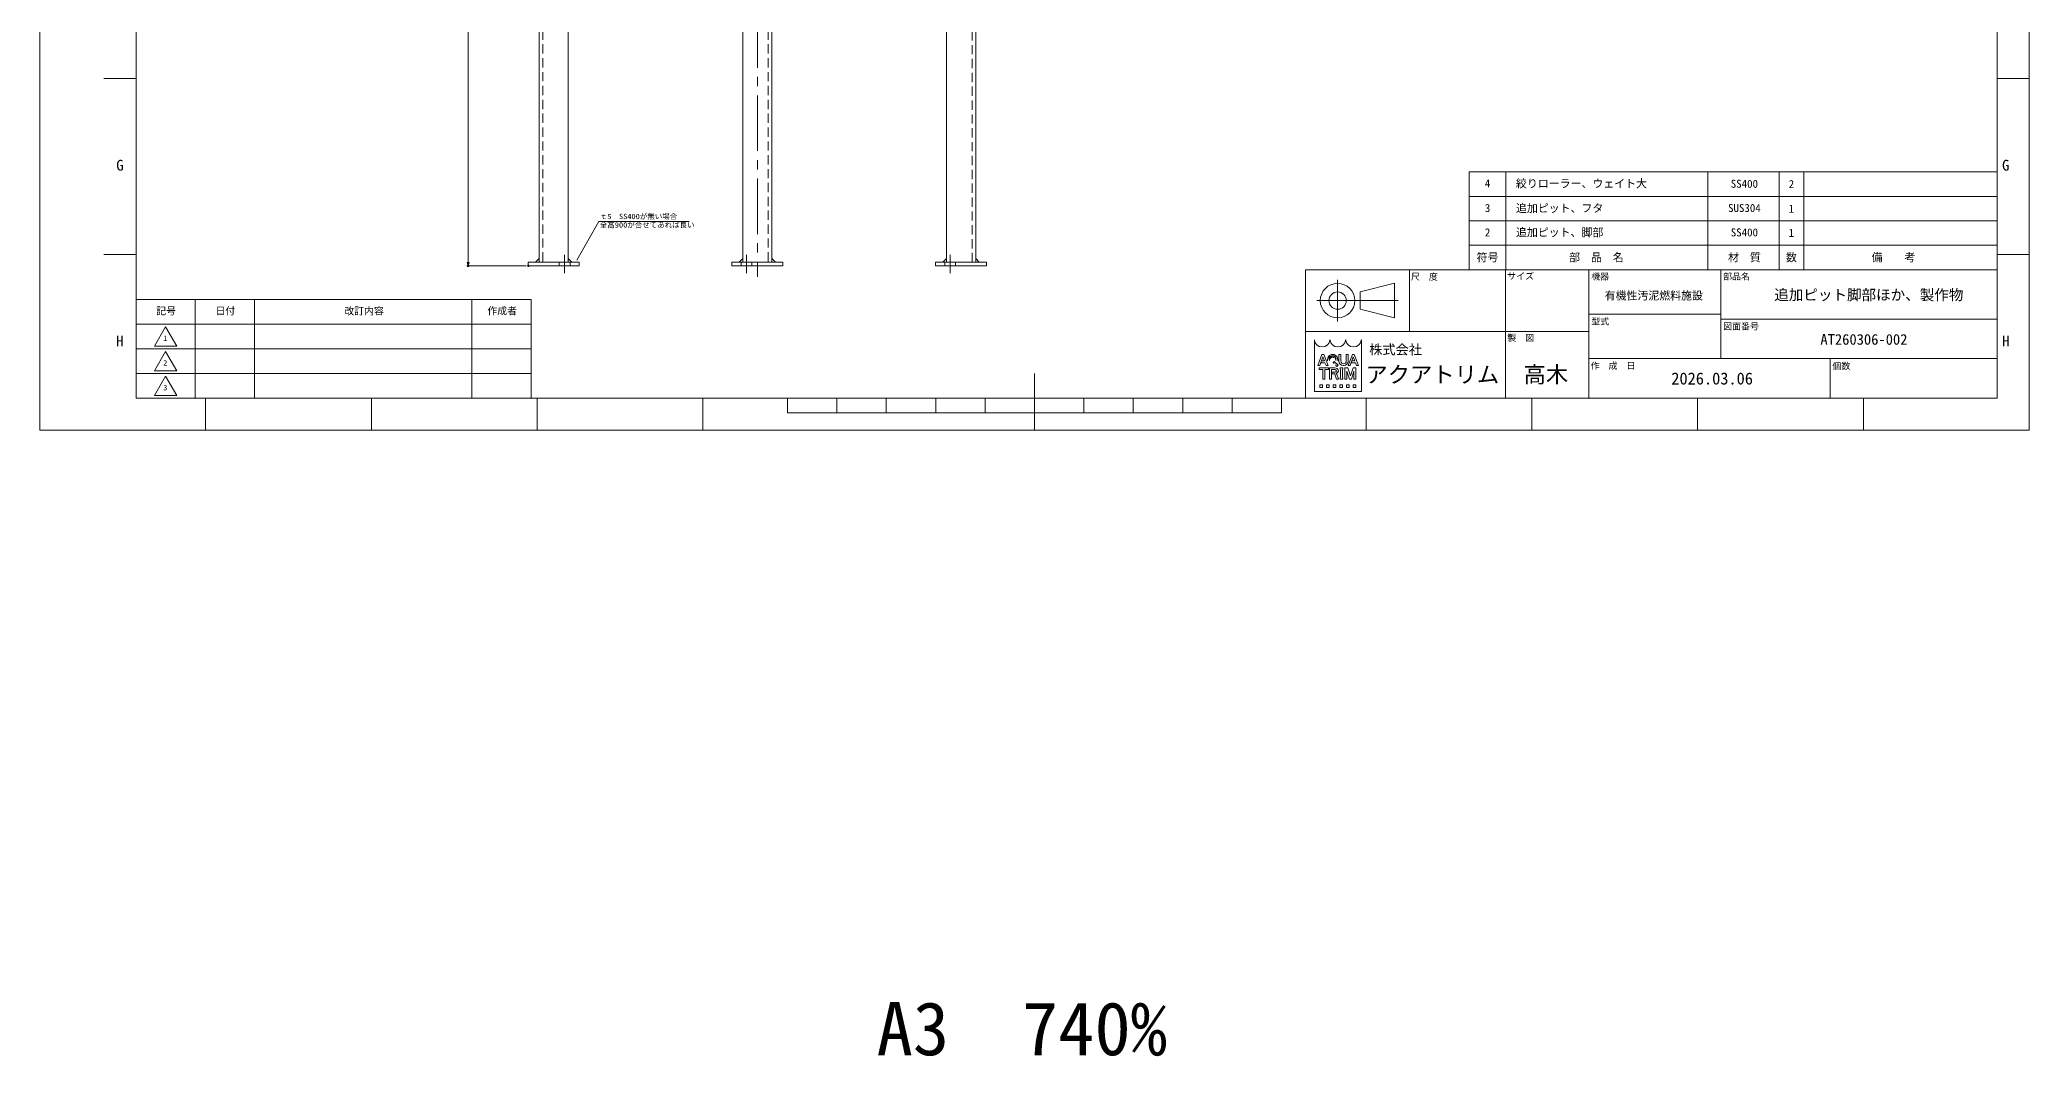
# Model space of a CAD drawing. Units: millimetres at full size. Extents: x -34906 to 7411, y -8440 to 3030.
# Drawn here: x 1374 to 4108, y -8371 to -6974 of the extents above; entities that cross this region are included whole.
import ezdxf
from ezdxf.enums import TextEntityAlignment as Align

# ---------------------------------------------------------------- set-up
doc = ezdxf.new("R2010")
doc.units = ezdxf.units.MM
doc.header["$LTSCALE"] = 4
doc.header["$PDMODE"] = 32
doc.header["$PDSIZE"] = 2
doc.linetypes.add('USER1', pattern=[28.575, 19.05, -3.175, 3.175, -3.175])
doc.linetypes.add('USER4', pattern=[4.7625, 3.175, -1.5875])
for name, color, linetype, lineweight in [('0-1_Defpoints', 7, 'Continuous', 18), ('0-2_01_外形線', 7, 'Continuous', 18), ('0-3_04_中心線', 7, 'USER1', 9), ('0-4_06_文字', 7, 'Continuous', 9), ('0-5_07_寸法線', 7, 'Continuous', 9), ('0-6_02_細線', 5, 'Continuous', 18), ('0-7_99_図枠', 7, 'Continuous', 18), ('0-A_03_かくれ線', 6, 'USER4', 18)]:
    doc.layers.add(name, color=color, linetype=linetype, lineweight=lineweight)
doc.layers.add('0-F_06_PHANTOM', color=4, linetype='Continuous')
doc.styles.add('ＭＳ ゴシック', font='')
doc.styles.get('ＭＳ ゴシック').set_extended_font_data('MS Gothic')

msp = doc.modelspace()

# ---------------------------------------------------------------- linework, layer by layer
at = {"layer": '0-1_Defpoints'}
msp.add_lwpolyline([(1374.097, -7510.374), (4108.398, -7510.374), (4108.398, -5577.03), (1374.097, -5577.03)], close=True, dxfattribs=at)
at = {"layer": '0-2_01_外形線'}
msp.add_lwpolyline([(2380.391, -6424.593), (2620.391, -6424.593), (2620.391, -7279.593), (2660.391, -7279.593), (2660.391, -6384.593), (2060.391, -6384.593), (2060.391, -7279.593), (2100.391, -7279.593), (2100.391, -6424.593), (2340.391, -6424.593)], dxfattribs=at)
for points in [[(2340.391, -7279.593), (2380.391, -7279.593), (2380.391, -6384.593), (2340.391, -6384.593)], [(2045.391, -7284.593), (2115.391, -7284.593), (2115.391, -7279.593), (2045.391, -7279.593)], [(2060.391, -7279.593), (2060.391, -7274.593), (2055.391, -7279.593)], [(2100.391, -7279.593), (2100.391, -7274.593), (2105.391, -7279.593)], [(2395.391, -7284.593), (2325.391, -7284.593), (2325.391, -7279.593), (2395.391, -7279.593)], [(2340.391, -7279.593), (2340.391, -7274.593), (2335.391, -7279.593)], [(2380.391, -7279.593), (2380.391, -7274.593), (2385.391, -7279.593)], [(2675.391, -7284.593), (2605.391, -7284.593), (2605.391, -7279.593), (2675.391, -7279.593)], [(2620.391, -7279.593), (2620.391, -7274.593), (2615.391, -7279.593)], [(2660.391, -7279.593), (2660.391, -7274.593), (2665.391, -7279.593)]]:
    msp.add_lwpolyline(points, close=True, dxfattribs=at)
at = {"layer": '0-3_04_中心線', "color": 1, "lineweight": 18}
for p, q in [((2360.391, -6364.593), (2360.391, -7299.593)), ((2095.391, -7269.593), (2095.391, -7294.593)), ((2345.391, -7269.593), (2345.391, -7294.593)), ((2625.391, -7269.593), (2625.391, -7294.593))]:
    msp.add_line(p, q, dxfattribs=at)
at = {"layer": '0-4_06_文字'}
msp.add_lwpolyline([(2112.054, -7276.581), (2142.644, -7223.598), (2266.396, -7223.598)], dxfattribs=at)
at = {"layer": '0-5_07_寸法線', "color": 3, "lineweight": 18}
for p, q in [((1962.854, -6389.593), (1962.854, -7279.593)), ((2042.391, -7284.593), (1960.854, -7284.593))]:
    msp.add_line(p, q, dxfattribs=at)
at = {"layer": '0-5_07_寸法線'}
msp.add_line((1962.854, -7284.593), (1962.854, -7279.593), dxfattribs=at)
msp.add_lwpolyline([(1964.194, -7279.593), (1962.854, -7284.593), (1961.515, -7279.593)], dxfattribs=at)
for p in [(1962.854, -7284.593), (2045.391, -7284.593)]:
    msp.add_point(p, dxfattribs=at)
at = {"layer": '0-6_02_細線'}
for p, q in [((3338.483, -7289.942), (3338.483, -7155.556)), ((3338.483, -7155.556), (4064.272, -7155.556)), ((3388.878, -7155.556), (3388.878, -7289.942)), ((3666.816, -7155.556), (3666.816, -7289.942)), ((3764.938, -7155.556), (3764.938, -7289.942)), ((3798.534, -7155.556), (3798.534, -7289.942)), ((3338.483, -7189.153), (4064.272, -7189.153)), ((3338.483, -7222.749), (4064.272, -7222.749)), ((3338.483, -7256.346), (4064.272, -7256.346))]:
    msp.add_line(p, q, dxfattribs=at)
at = {"layer": '0-7_99_図枠'}
for p, q in [((1506.338, -7027.186), (1462.213, -7027.186)), ((4108.398, -7027.186), (4064.272, -7027.186)), ((1506.338, -7268.878), (1462.213, -7268.878)), ((4108.398, -7268.878), (4064.272, -7268.878)), ((3256.432, -7374.8), (3256.432, -7289.942)), ((3388.809, -7466.445), (3388.809, -7289.942)), ((3503.186, -7466.445), (3503.186, -7289.942)), ((3684.444, -7289.942), (3684.444, -7412.137)), ((3157.828, -7360.883), (3157.828, -7303.859)), ((1587.801, -7466.445), (1587.801, -7330.674)), ((1669.264, -7466.445), (1669.264, -7330.674)), ((1967.961, -7466.445), (1967.961, -7330.674)), ((3129.316, -7332.371), (3240.988, -7332.371)), ((3503.186, -7351.04), (3684.444, -7351.04)), ((1506.338, -7364.617), (2049.424, -7364.617)), ((3503.186, -7374.8), (3113.872, -7374.8)), ((3684.444, -7357.828), (4064.272, -7357.828)), ((1506.338, -7398.56), (2049.424, -7398.56)), ((3133.287, -7421.717), (3137.598, -7409.611)), ((3136.323, -7406.347), (3138.872, -7406.347)), ((3139.634, -7415.328), (3137.598, -7409.611)), ((3144.667, -7421.643), (3138.872, -7406.347)), ((3159.573, -7415.51), (3159.573, -7406.347)), ((3162.339, -7406.347), (3159.573, -7406.347)), ((3162.339, -7414.954), (3162.339, -7406.347)), ((3172.483, -7415.51), (3172.483, -7406.347)), ((3175.087, -7421.717), (3179.398, -7409.611)), ((3178.123, -7406.347), (3180.672, -7406.347)), ((3181.434, -7415.328), (3179.398, -7409.611)), ((3186.467, -7421.643), (3180.672, -7406.347)), ((1506.338, -7432.502), (2049.424, -7432.502)), ((2741.248, -7510.374), (2741.248, -7432.502)), ((3130.528, -7421.717), (3130.528, -7421.643)), ((3130.528, -7421.717), (3133.287, -7421.717)), ((3132.522, -7424.79), (3145.125, -7424.79)), ((3132.522, -7424.79), (3132.522, -7426.942)), ((3132.522, -7426.942), (3137.132, -7426.942)), ((3134.791, -7417.665), (3135.623, -7415.328)), ((3134.791, -7417.665), (3140.465, -7417.665)), ((3135.623, -7415.328), (3139.634, -7415.328)), ((3137.44, -7440.16), (3137.44, -7427.25)), ((3140.206, -7440.16), (3140.206, -7427.25)), ((3140.514, -7426.942), (3145.125, -7426.942)), ((3144.012, -7413.11), (3144.012, -7414.954)), ((3144.667, -7421.717), (3144.667, -7421.643)), ((3145.125, -7424.79), (3145.125, -7426.942)), ((3146.574, -7413.291), (3146.574, -7414.766)), ((3146.877, -7424.79), (3146.877, -7440.16)), ((3146.877, -7424.79), (3153.947, -7424.79)), ((3149.643, -7426.942), (3154.316, -7426.942)), ((3149.735, -7432.877), (3149.735, -7430.725)), ((3149.735, -7430.725), (3154.316, -7430.725)), ((3149.735, -7432.877), (3152.754, -7432.877)), ((3151.678, -7417.642), (3153.039, -7416.196)), ((3151.678, -7417.642), (3152.933, -7418.863)), ((3153.039, -7416.196), (3158.732, -7420.887)), ((3153.895, -7433.647), (3156.234, -7440.16)), ((3154.68, -7417.475), (3156.661, -7419.108)), ((3154.816, -7420.696), (3156.953, -7422.776)), ((3155.59, -7413.291), (3155.59, -7414.766)), ((3156.567, -7433.551), (3159.216, -7440.037)), ((3156.953, -7422.776), (3158.732, -7420.887)), ((3158.152, -7413.11), (3158.152, -7414.954)), ((3161.547, -7424.79), (3164.928, -7424.79)), ((3161.547, -7424.79), (3161.547, -7426.942)), ((3161.855, -7437.701), (3161.855, -7427.25)), ((3164.621, -7437.701), (3164.621, -7427.25)), ((3164.928, -7424.79), (3164.928, -7426.942)), ((3166.489, -7421.717), (3165.567, -7421.717)), ((3167.698, -7424.79), (3171.712, -7424.79)), ((3173.999, -7440.16), (3170.462, -7429.401)), ((3175.383, -7435.953), (3171.712, -7424.79)), ((3172.328, -7421.717), (3172.328, -7421.643)), ((3172.328, -7421.717), (3175.087, -7421.717)), ((3175.383, -7435.953), (3179.053, -7424.79)), ((3176.591, -7417.665), (3177.423, -7415.328)), ((3176.591, -7417.665), (3182.265, -7417.665)), ((3176.766, -7440.16), (3180.304, -7429.401)), ((3177.423, -7415.328), (3181.434, -7415.328)), ((3183.07, -7424.79), (3179.053, -7424.79)), ((3186.467, -7421.717), (3186.467, -7421.643)), ((3503.186, -7412.137), (4064.272, -7412.137)), ((3835.038, -7412.137), (3835.038, -7466.445)), ((3133.291, -7448.209), (3133.291, -7451.898)), ((3137.44, -7440.16), (3140.206, -7440.16)), ((3142.513, -7448.209), (3142.513, -7451.898)), ((3151.735, -7448.209), (3151.735, -7451.898)), ((3156.234, -7440.16), (3159.216, -7440.16)), ((3159.216, -7440.037), (3159.216, -7440.16)), ((3160.957, -7448.209), (3160.957, -7451.898)), ((3161.547, -7440.16), (3161.547, -7438.008)), ((3170.178, -7448.209), (3170.178, -7451.898)), ((3173.999, -7440.16), (3176.766, -7440.16)), ((3183.089, -7448.209), (3183.089, -7451.898)), ((1601.956, -7510.374), (1601.956, -7466.445)), ((1829.814, -7510.374), (1829.814, -7466.445)), ((2057.672, -7510.374), (2057.672, -7466.445)), ((2285.531, -7510.374), (2285.531, -7466.445)), ((2401.819, -7486.811), (2401.819, -7466.445)), ((2401.819, -7486.811), (3080.676, -7486.811)), ((2469.705, -7486.811), (2469.705, -7466.445)), ((2537.59, -7486.811), (2537.59, -7466.445)), ((2605.476, -7486.811), (2605.476, -7466.445)), ((2673.362, -7486.811), (2673.362, -7466.445)), ((2809.133, -7486.811), (2809.133, -7466.445)), ((2877.019, -7486.811), (2877.019, -7466.445)), ((2944.905, -7486.811), (2944.905, -7466.445)), ((3012.79, -7486.811), (3012.79, -7466.445)), ((3080.676, -7486.811), (3080.676, -7466.445)), ((3196.964, -7510.374), (3196.964, -7466.445)), ((3424.823, -7510.571), (3424.823, -7466.445)), ((3424.823, -7510.374), (3424.823, -7466.445)), ((3652.681, -7510.374), (3652.681, -7466.445)), ((3880.54, -7510.374), (3880.54, -7466.445))]:
    msp.add_line(p, q, dxfattribs=at)
for points in [[(1506.338, -7466.445), (4064.272, -7466.445), (4064.272, -5621.155), (1506.338, -5621.155)], [(3113.872, -7466.445), (4064.272, -7466.445), (4064.272, -7289.942), (3113.872, -7289.942)], [(3188.716, -7320.491), (3236.236, -7308.611), (3236.236, -7356.131), (3188.716, -7344.251)], [(1506.338, -7466.445), (2049.424, -7466.445), (2049.424, -7330.674), (1506.338, -7330.674)], [(1531.796, -7394.954), (1547.07, -7368.499), (1562.344, -7394.954)], [(1531.796, -7428.897), (1547.07, -7402.441), (1562.344, -7428.897)], [(1531.796, -7462.84), (1547.07, -7436.384), (1562.344, -7462.84)]]:
    msp.add_lwpolyline(points, close=True, dxfattribs=at)
for points in [[(3190.466, -7386.424), (3190.466, -7457.431), (3125.914, -7457.431), (3125.914, -7386.424)], [(3130.528, -7421.717), (3130.528, -7421.643), (3136.323, -7406.347)], [(3169.717, -7414.954), (3169.717, -7406.347), (3172.483, -7406.347)], [(3172.328, -7421.717), (3172.328, -7421.643), (3178.123, -7406.347)], [(3144.667, -7421.717), (3141.908, -7421.717), (3140.465, -7417.665)], [(3146.877, -7440.16), (3149.643, -7440.16), (3149.643, -7426.942)], [(3167.698, -7424.79), (3167.698, -7440.16), (3170.464, -7440.16), (3170.462, -7429.401)], [(3180.304, -7429.401), (3180.304, -7440.16), (3183.07, -7440.16), (3183.07, -7424.79)], [(3186.467, -7421.717), (3183.708, -7421.717), (3182.265, -7417.665)], [(3133.291, -7448.209), (3136.98, -7448.209), (3136.98, -7451.898), (3133.291, -7451.898)], [(3142.513, -7448.209), (3146.202, -7448.209), (3146.202, -7451.898), (3142.513, -7451.898)], [(3151.735, -7448.209), (3155.424, -7448.209), (3155.424, -7451.898), (3151.735, -7451.898)], [(3160.957, -7448.209), (3164.645, -7448.209), (3164.645, -7451.898), (3160.957, -7451.898)], [(3161.547, -7440.16), (3164.928, -7440.16), (3164.928, -7438.008)], [(3170.178, -7448.209), (3173.867, -7448.209), (3173.867, -7451.898), (3170.178, -7451.898)], [(3183.089, -7448.209), (3179.4, -7448.209), (3179.4, -7451.898), (3183.089, -7451.898)]]:
    msp.add_lwpolyline(points, dxfattribs=at)
for radius in [23.76, 11.88]:
    msp.add_circle((3157.828, -7332.371), radius, dxfattribs=at)
for centre, radius, start, end in [((3125.914, -7386.731), 0.307, 0, 90), ((3147.431, -7386.731), 0.307, 0, 180), ((3147.431, -7386.731), 0.307, 0, 90), ((3168.949, -7386.731), 0.307, 0, 180), ((3190.466, -7386.731), 0.307, 90, 180), ((3137.132, -7427.25), 0.307, 0, 90), ((3140.514, -7427.25), 0.307, 90, 180), ((3152.754, -7434.106), 1.23, 21.9283, 90), ((3154.25, -7428.834), 1.893, 271.99706, 88.00294), ((3154.708, -7434.313), 2.01, 22.27295, 58.55311), ((3166.071, -7415.232), 6.504, 182.45003, 265.55526), ((3161.547, -7427.25), 0.307, 0, 90), ((3167.827, -7415.026), 5.488, 179.25279, 218.96457), ((3166.028, -7413.995), 5.117, 241.15773, 298.84227), ((3164.928, -7427.25), 0.307, 90, 180), ((3165.985, -7415.232), 6.504, 274.44474, 357.54997), ((3164.229, -7415.026), 5.488, 321.03543, 0.74721), ((3161.547, -7437.701), 0.307, 270, 0), ((3164.928, -7437.701), 0.307, 180, 270)]:
    msp.add_arc(centre, radius, start, end, dxfattribs=at)
for centre, major_axis, ratio, start_param, end_param in [((3136.673, -7386.731), (-10.451, 0), 0.882353, 6.28318531, 9.42477796), ((3151.082, -7413.11), (-7.07, 0), 0.956522, 3.14159265, 6.28318531), ((3151.082, -7414.954), (-7.07, 0), 0.956522, 4.15591475, 6.28318531), ((3151.082, -7413.291), (4.508, 0), 0.994718, 6.28318531, 9.42477796), ((3158.19, -7386.731), (-10.451, 0), 0.882353, 6.28318531, 9.42477796), ((3179.707, -7386.731), (-10.451, 0), 0.882353, 6.28318531, 9.42477796), ((3151.082, -7414.773), (4.508, 0), 0.995036, 1.14769271, 3.14159265), ((3153.947, -7428.834), (-4.962, 0), 0.81482, 1.94406945, 4.71238898), ((3151.082, -7414.773), (4.508, 0), 0.995036, 6.28318531, 6.92970349), ((3151.082, -7414.954), (-7.07, 0), 0.956522, 3.14159265, 3.80298072)]:
    msp.add_ellipse(centre, major_axis=major_axis, ratio=ratio, start_param=start_param, end_param=end_param, dxfattribs=at)
at = {"layer": '0-A_03_かくれ線'}
for p, q in [((2087.891, -7279.593), (2087.891, -7284.593)), ((2102.891, -7279.593), (2102.891, -7284.593)), ((2337.891, -7279.593), (2337.891, -7284.593)), ((2352.891, -7279.593), (2352.891, -7284.593)), ((2617.891, -7279.593), (2617.891, -7284.593)), ((2632.891, -7279.593), (2632.891, -7284.593))]:
    msp.add_line(p, q, dxfattribs=at)
for points in [[(2655.391, -7279.593), (2655.391, -6389.593), (2065.391, -6389.593), (2065.391, -7279.593)], [(2340.391, -6389.593), (2375.391, -6389.593), (2375.391, -7279.593)]]:
    msp.add_lwpolyline(points, dxfattribs=at)

# ---------------------------------------------------------------- texts
at = {"layer": '0-4_06_文字', "style": 'ＭＳ ゴシック'}
for s, height, p in [('4', 11, (3360.196, -7180.029)), ('絞りローラー、ウェイト大', 11, (3402.986, -7180.272)), ('SS400', 11, (3698.234, -7180.601)), ('2', 11, (3777.803, -7180.93)), ('ｔ5\u3000SS400が無い場合', 7.331, (2143.884, -7222.565)), ('3', 11, (3360.196, -7213.939)), ('追加ピット、フタ', 11, (3402.986, -7214.176)), ('SUS304', 11, (3694.484, -7213.847)), ('1', 11, (3777.803, -7214.835)), ('全高900が合せてあれば良い', 7.331, (2143.884, -7234.266)), ('2', 11, (3360.196, -7247.385)), ('追加ピット、脚部', 11, (3402.986, -7247.385)), ('SS400', 11, (3698.234, -7247.422)), ('1', 11, (3777.803, -7248.081)), ('符号', 11, (3348.946, -7281.76)), ('部\u3000品\u3000名', 11, (3476.023, -7281.76)), ('材\u3000質', 11, (3694.484, -7281.76)), ('数', 11, (3774.053, -7281.76)), ('備\u3000\u3000考', 11, (3891.839, -7281.76)), ('有機性汚泥燃料施設', 11, (3524.888, -7334.323)), ('追加ピット脚部ほか、製作物', 14.66, (3757.982, -7336.165)), ('AT260306-002', 14.66, (3821.398, -7397.39)), ('2026.03.06', 16.5, (3616.455, -7452.624))]:
    msp.add_text(s, height=height, dxfattribs=at).set_placement(p, align=Align.BOTTOM_LEFT)
at = {"layer": '0-7_99_図枠', "style": 'ＭＳ ゴシック'}
for s, height, p in [('G', 14.93, (1479.184, -7158.215)), ('G', 14.93, (4071.061, -7158.215)), ('尺\u3000度', 8.798, (3258.585, -7306.571)), ('サイズ', 8.798, (3390.962, -7305.676)), ('機器', 8.798, (3506.448, -7306.372)), ('部品名', 8.798, (3687.706, -7306.372)), ('記号', 9.954, (1534.11, -7354.434)), ('日付', 9.954, (1615.573, -7354.434)), ('改訂内容', 9.954, (1792.693, -7354.665)), ('作成者', 9.954, (1989.253, -7354.434)), ('H', 14.93, (1479.184, -7399.907)), ('1', 7.465, (1543.762, -7390.022)), ('製\u3000図', 8.798, (3390.962, -7390.533)), ('型式', 8.798, (3506.448, -7368.069)), ('図面番号', 8.798, (3687.706, -7374.858)), ('H', 14.93, (4071.061, -7399.907)), ('株式会社', 13.3, (3201.192, -7410.359)), ('2', 7.465, (1543.762, -7423.965)), ('アクアトリム', 22.47, (3196.063, -7451.947)), ('高木', 22.47, (3413.484, -7451.947)), ('作\u3000成\u3000日', 8.798, (3505.62, -7429.023)), ('個数', 8.798, (3837.888, -7429.355)), ('3', 7.465, (1543.762, -7457.908))]:
    msp.add_text(s, height=height, dxfattribs=at).set_placement(p, align=Align.BOTTOM_LEFT)
at = {"layer": '0-F_06_PHANTOM', "style": 'ＭＳ ゴシック'}
msp.add_text('A3\u3000740%', height=73.31, dxfattribs=at).set_placement((2524.208, -8391.514), align=Align.BOTTOM_LEFT)

doc.saveas('drawing.dxf')
